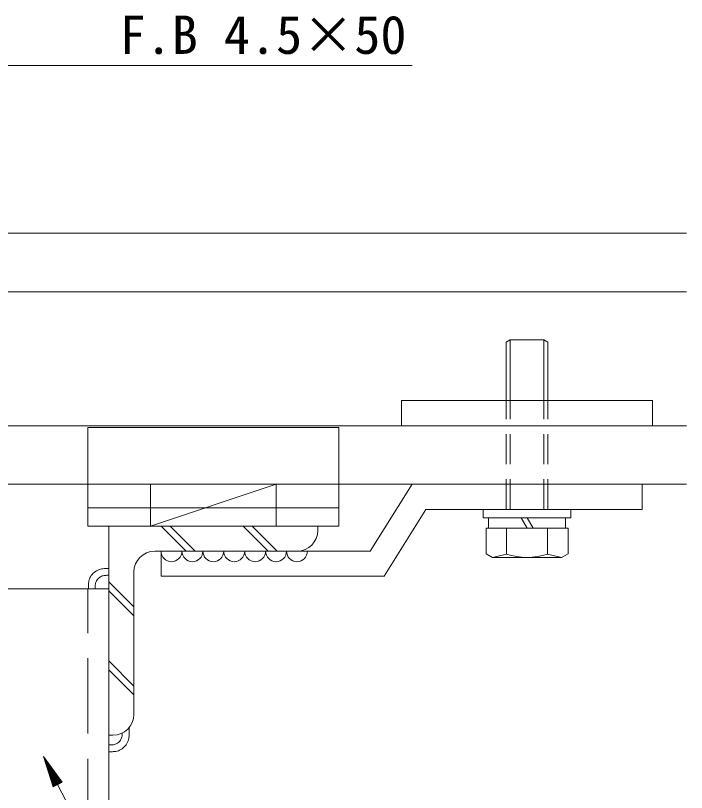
# Model space of a CAD drawing. Units: millimetres at full size, sheet at 1:6; details may follow other scales. Extents: x -1207 to 1226, y -853 to 852.
# Drawn here: x 230 to 390.4, y -454.1 to -268.4 of the extents above; entities that cross this region are included whole.
import ezdxf
from ezdxf.enums import TextEntityAlignment as Align

# ---------------------------------------------------------------- set-up
doc = ezdxf.new("R2010")
doc.units = ezdxf.units.MM
doc.header["$LTSCALE"] = 6
doc.linetypes.add('DASHED1', pattern=[1.8, 1.2, -0.6])
doc.linetypes.add('DASHED3', pattern=[4, 3, -1])
for name, color, linetype, lineweight in [('0-1_AL', 5, 'Continuous', 9), ('0-2_SUNPO', 7, 'Continuous', 9), ('0-3_STEEL', 6, 'Continuous', 9), ('0-4_KANAMONO', 6, 'Continuous', 9), ('0-5_FUKUSIZA', 3, 'Continuous', 9), ('0-7_KUTAI', 6, 'Continuous', 9)]:
    doc.layers.add(name, color=color, linetype=linetype, lineweight=lineweight)
doc.styles.add('ＭＳ ゴシック', font='')
doc.styles.get('ＭＳ ゴシック').set_extended_font_data('MS Gothic')

msp = doc.modelspace()

# ---------------------------------------------------------------- linework, layer by layer
at = {"layer": '0-1_AL'}
for p, q in [((390.354, -320.411), (217.25, -320.411)), ((390.354, -334.411), (217.25, -334.411)), ((390.354, -366.411), (217.25, -366.411)), ((390.354, -380.411), (217.25, -380.411))]:
    msp.add_line(p, q, dxfattribs=at)
at = {"layer": '0-2_SUNPO'}
for p, q in [((236.633, -445.488), (238.928, -452.737)), ((241.155, -451.601), (236.633, -445.488)), ((236.644, -445.522), (236.658, -445.522)), ((236.66, -445.572), (236.695, -445.572)), ((236.676, -445.622), (236.732, -445.622)), ((236.691, -445.672), (236.769, -445.672)), ((236.707, -445.722), (236.806, -445.722)), ((236.723, -445.772), (236.843, -445.772)), ((236.739, -445.822), (236.88, -445.822)), ((236.755, -445.872), (236.917, -445.872)), ((236.771, -445.922), (236.954, -445.922)), ((236.786, -445.972), (236.991, -445.972)), ((236.802, -446.022), (237.028, -446.022)), ((236.818, -446.072), (237.065, -446.072)), ((236.834, -446.122), (237.102, -446.122)), ((236.85, -446.172), (237.139, -446.172)), ((236.865, -446.222), (237.176, -446.222)), ((236.881, -446.272), (237.213, -446.272)), ((236.897, -446.322), (237.25, -446.322)), ((236.913, -446.372), (237.287, -446.372)), ((236.929, -446.422), (237.324, -446.422)), ((236.945, -446.472), (237.361, -446.472)), ((236.96, -446.522), (237.398, -446.522)), ((236.976, -446.572), (237.435, -446.572)), ((236.992, -446.622), (237.472, -446.622)), ((237.008, -446.672), (237.509, -446.672)), ((237.024, -446.722), (237.546, -446.722)), ((237.04, -446.772), (237.583, -446.772)), ((237.055, -446.822), (237.62, -446.822)), ((237.071, -446.872), (237.657, -446.872)), ((237.087, -446.922), (237.694, -446.922)), ((237.103, -446.972), (237.731, -446.972)), ((237.119, -447.022), (237.768, -447.022)), ((237.135, -447.072), (237.805, -447.072)), ((237.15, -447.122), (237.842, -447.122)), ((237.166, -447.172), (237.879, -447.172)), ((237.182, -447.222), (237.916, -447.222)), ((237.198, -447.272), (237.953, -447.272)), ((237.214, -447.322), (237.99, -447.322)), ((237.23, -447.372), (238.027, -447.372)), ((237.245, -447.422), (238.064, -447.422)), ((237.261, -447.472), (238.101, -447.472)), ((237.277, -447.522), (238.138, -447.522)), ((237.293, -447.572), (238.175, -447.572)), ((237.309, -447.622), (238.212, -447.622)), ((237.325, -447.672), (238.249, -447.672)), ((237.34, -447.722), (238.286, -447.722)), ((237.356, -447.773), (238.323, -447.773)), ((237.372, -447.823), (238.36, -447.823)), ((237.388, -447.873), (238.397, -447.873)), ((237.404, -447.923), (238.434, -447.923)), ((237.419, -447.972), (238.471, -447.972)), ((237.435, -448.022), (238.508, -448.022)), ((237.451, -448.072), (238.544, -448.072)), ((237.467, -448.122), (238.582, -448.122)), ((237.483, -448.172), (238.619, -448.172)), ((237.499, -448.222), (238.655, -448.222)), ((237.514, -448.272), (238.693, -448.272)), ((237.53, -448.322), (238.729, -448.322)), ((237.546, -448.372), (238.767, -448.372)), ((237.562, -448.422), (238.803, -448.422)), ((237.578, -448.472), (238.84, -448.472)), ((237.594, -448.522), (238.877, -448.522)), ((237.609, -448.572), (238.914, -448.572)), ((237.625, -448.622), (238.951, -448.622)), ((237.641, -448.672), (238.988, -448.672)), ((237.657, -448.722), (239.025, -448.722)), ((237.673, -448.772), (239.062, -448.772)), ((237.689, -448.822), (239.099, -448.822)), ((237.704, -448.872), (239.136, -448.872)), ((237.72, -448.922), (239.173, -448.922)), ((237.736, -448.972), (239.21, -448.972)), ((237.752, -449.022), (239.247, -449.022)), ((237.768, -449.072), (239.284, -449.072)), ((237.784, -449.122), (239.321, -449.122)), ((237.799, -449.172), (239.358, -449.172)), ((237.815, -449.222), (239.395, -449.222)), ((237.831, -449.272), (239.432, -449.272)), ((237.847, -449.322), (239.469, -449.322)), ((237.863, -449.372), (239.506, -449.372)), ((237.878, -449.422), (239.543, -449.422)), ((237.894, -449.472), (239.58, -449.472)), ((237.91, -449.522), (239.617, -449.522)), ((237.926, -449.572), (239.654, -449.572)), ((237.942, -449.622), (239.691, -449.622)), ((237.958, -449.672), (239.728, -449.672)), ((237.973, -449.722), (239.765, -449.722)), ((237.989, -449.772), (239.802, -449.772)), ((238.005, -449.822), (239.839, -449.822)), ((238.021, -449.872), (239.876, -449.872)), ((238.037, -449.922), (239.913, -449.922)), ((238.052, -449.972), (239.95, -449.972)), ((238.068, -450.022), (239.987, -450.022)), ((238.084, -450.072), (240.024, -450.072)), ((238.1, -450.122), (240.061, -450.122)), ((238.116, -450.172), (240.098, -450.172)), ((238.132, -450.222), (240.135, -450.222)), ((238.147, -450.272), (240.172, -450.272)), ((238.163, -450.322), (240.209, -450.322)), ((238.179, -450.372), (240.246, -450.372)), ((238.195, -450.422), (240.283, -450.422)), ((238.211, -450.473), (240.32, -450.473)), ((238.227, -450.523), (240.357, -450.523)), ((238.242, -450.573), (240.394, -450.573)), ((238.258, -450.623), (240.431, -450.623)), ((238.274, -450.672), (240.468, -450.672)), ((238.29, -450.722), (240.505, -450.722)), ((238.306, -450.772), (240.542, -450.772)), ((238.322, -450.822), (240.579, -450.822)), ((238.337, -450.872), (240.616, -450.872)), ((238.353, -450.922), (240.653, -450.922)), ((238.369, -450.972), (240.69, -450.972)), ((238.385, -451.022), (240.727, -451.022)), ((238.401, -451.072), (240.764, -451.072)), ((238.417, -451.122), (240.8, -451.122)), ((238.432, -451.172), (240.838, -451.172)), ((238.448, -451.222), (240.874, -451.222)), ((238.464, -451.272), (240.912, -451.272)), ((238.48, -451.322), (240.948, -451.322)), ((238.496, -451.372), (240.985, -451.372)), ((238.512, -451.422), (241.022, -451.422)), ((238.527, -451.472), (241.059, -451.472)), ((238.543, -451.522), (241.096, -451.522)), ((238.559, -451.572), (241.133, -451.572)), ((238.575, -451.622), (241.113, -451.622)), ((238.591, -451.672), (241.015, -451.672)), ((238.606, -451.722), (240.917, -451.722)), ((238.622, -451.772), (240.819, -451.772)), ((238.638, -451.822), (240.721, -451.822)), ((238.654, -451.872), (240.623, -451.872)), ((238.67, -451.922), (240.525, -451.922)), ((238.686, -451.972), (240.427, -451.972)), ((238.701, -452.022), (240.329, -452.022)), ((238.717, -452.072), (240.231, -452.072)), ((238.733, -452.122), (240.133, -452.122)), ((238.749, -452.172), (240.035, -452.172)), ((238.765, -452.222), (239.937, -452.222)), ((238.781, -452.272), (239.839, -452.272)), ((238.796, -452.322), (239.741, -452.322)), ((238.812, -452.372), (239.643, -452.372)), ((238.828, -452.422), (239.545, -452.422)), ((238.844, -452.472), (239.446, -452.472)), ((238.86, -452.522), (239.349, -452.522)), ((238.876, -452.572), (239.251, -452.572)), ((238.891, -452.622), (239.153, -452.622)), ((238.907, -452.672), (239.055, -452.672)), ((238.923, -452.722), (238.957, -452.722)), ((238.928, -452.737), (241.155, -451.601)), ((240.041, -452.169), (271.78, -514.392))]:
    msp.add_line(p, q, dxfattribs=at)
msp.add_lwpolyline([(211.422, -307.889), (225.505, -280.281), (324.787, -280.281)], dxfattribs=at)
at = {"layer": '0-3_STEEL', "color": 134}
for p, q in [((292.25, -380.411), (262.25, -380.411)), ((292.25, -390.411), (292.25, -380.411)), ((292.25, -390.411), (262.25, -390.411))]:
    msp.add_line(p, q, dxfattribs=at)
at = {"layer": '0-3_STEEL'}
for p, q in [((252.25, -440.411), (252.25, -390.411)), ((302.25, -390.411), (252.25, -390.411)), ((270.78, -396.411), (264.78, -390.411)), ((272.9, -396.411), (266.9, -390.411)), ((290.39, -396.411), (284.39, -390.411)), ((292.51, -396.411), (286.51, -390.411)), ((302.25, -390.411), (302.25, -391.411)), ((297.25, -396.411), (263.25, -396.411)), ((258.25, -435.411), (258.25, -401.411)), ((258.25, -409.741), (252.25, -403.741)), ((258.25, -411.861), (252.25, -405.861)), ((258.25, -428.641), (252.25, -422.641)), ((258.25, -430.761), (252.25, -424.761)), ((252.25, -440.411), (253.25, -440.411))]:
    msp.add_line(p, q, dxfattribs=at)
at = {"layer": '0-3_STEEL', "color": 134}
msp.add_lwpolyline([(292.25, -380.411), (262.25, -390.411), (262.25, -380.411)], dxfattribs=at)
at = {"layer": '0-3_STEEL'}
for centre, start, end in [((297.25, -391.411), 270, 0), ((263.25, -401.411), 90, 180), ((253.25, -435.411), 270, 0)]:
    msp.add_arc(centre, 5, start, end, dxfattribs=at)
at = {"layer": '0-4_KANAMONO'}
for p, q in [((348.25, -345.858), (347.25, -346.434)), ((347.25, -360.411), (347.25, -346.434)), ((356.25, -345.858), (348.25, -345.858)), ((348.25, -360.411), (348.25, -345.858)), ((356.25, -345.858), (357.25, -346.434)), ((356.25, -360.411), (356.25, -345.858)), ((357.25, -360.411), (357.25, -346.434)), ((322.25, -360.411), (382.25, -360.411)), ((322.25, -366.411), (322.25, -360.411)), ((382.25, -366.411), (382.25, -360.411)), ((247.25, -366.836), (247.25, -390.411)), ((307.25, -366.836), (247.25, -366.836)), ((307.25, -390.411), (307.25, -366.836)), ((322.25, -366.411), (382.25, -366.411)), ((324.75, -380.411), (314.75, -396.411)), ((324.75, -380.411), (379.75, -380.411)), ((379.75, -380.411), (379.75, -386.411)), ((307.25, -386.042), (247.392, -386.042)), ((328.075, -386.411), (318.075, -402.411)), ((328.075, -386.411), (379.75, -386.411)), ((362.75, -386.411), (341.75, -386.411)), ((341.75, -388.409), (341.75, -386.411)), ((362.75, -388.409), (362.75, -386.411)), ((362.75, -388.409), (341.75, -388.409)), ((343.05, -390.911), (343.05, -388.409)), ((352.25, -390.911), (350.807, -388.409)), ((353.693, -390.911), (352.25, -388.409)), ((361.45, -390.911), (361.45, -388.409)), ((247.25, -390.411), (307.25, -390.411)), ((342.435, -397.007), (342.435, -390.911)), ((362.065, -390.911), (342.435, -390.911)), ((347.343, -397.085), (347.343, -390.911)), ((357.157, -397.085), (357.157, -390.911)), ((362.065, -397.007), (362.065, -390.911)), ((264.75, -396.411), (264.75, -402.411)), ((264.75, -396.411), (314.75, -396.411)), ((344, -397.91), (342.435, -397.007)), ((347.343, -397.085), (344, -397.91)), ((357.157, -397.085), (360.5, -397.91)), ((360.501, -397.91), (362.066, -397.007)), ((360.5, -397.91), (344, -397.91)), ((264.75, -402.411), (318.075, -402.411))]:
    msp.add_line(p, q, dxfattribs=at)
at = {"layer": '0-4_KANAMONO', "linetype": 'DASHED1'}
for p, q in [((347.25, -386.411), (347.25, -360.411)), ((348.25, -386.411), (348.25, -360.411)), ((356.25, -386.411), (356.25, -360.411)), ((357.25, -386.411), (357.25, -360.411))]:
    msp.add_line(p, q, dxfattribs=at)
at = {"layer": '0-4_KANAMONO'}
msp.add_arc((352.25, -382.91), 15, 250.90302, 289.097, dxfattribs=at)
at = {"layer": '0-5_FUKUSIZA'}
for p, q in [((255.497, -440.05), (255.488, -440.219)), ((255.5, -439.9), (255.497, -440.05)), ((257.121, -440.112), (257.116, -440.335)), ((257.121, -438.576), (257.121, -439.924)), ((257.121, -439.924), (257.121, -440.112)), ((254.738, -441.956), (254.567, -442.112)), ((254.894, -441.785), (254.738, -441.956)), ((255.035, -441.603), (254.894, -441.785)), ((255.157, -441.411), (255.035, -441.603)), ((255.259, -441.212), (255.157, -441.411)), ((255.338, -441.008), (255.259, -441.212)), ((255.398, -440.802), (255.338, -441.008)), ((255.441, -440.599), (255.398, -440.802)), ((255.47, -440.403), (255.441, -440.599)), ((255.488, -440.219), (255.47, -440.403)), ((256.878, -441.771), (256.758, -442.078)), ((256.968, -441.462), (256.878, -441.771)), ((257.033, -441.158), (256.968, -441.462)), ((257.076, -440.865), (257.033, -441.158)), ((257.102, -440.588), (257.076, -440.865)), ((257.116, -440.335), (257.102, -440.588)), ((252.676, -442.715), (252.25, -442.716)), ((252.826, -442.712), (252.676, -442.715)), ((252.995, -442.703), (252.826, -442.712)), ((253.18, -442.686), (252.995, -442.703)), ((253.376, -442.657), (253.18, -442.686)), ((253.58, -442.614), (253.376, -442.657)), ((253.786, -442.554), (253.58, -442.614)), ((253.992, -442.475), (253.786, -442.554)), ((254.192, -442.373), (253.992, -442.475)), ((254.384, -442.252), (254.192, -442.373)), ((254.567, -442.112), (254.384, -442.252)), ((255.157, -443.823), (254.857, -443.975)), ((255.445, -443.64), (255.157, -443.823)), ((255.719, -443.429), (255.445, -443.64)), ((255.976, -443.194), (255.719, -443.429)), ((256.211, -442.939), (255.976, -443.194)), ((256.422, -442.665), (256.211, -442.939)), ((256.606, -442.377), (256.422, -442.665)), ((256.758, -442.078), (256.606, -442.377)), ((252.887, -444.337), (252.25, -444.338)), ((253.111, -444.332), (252.887, -444.337)), ((253.365, -444.319), (253.111, -444.332)), ((253.642, -444.292), (253.365, -444.319)), ((253.936, -444.249), (253.642, -444.292)), ((254.24, -444.185), (253.936, -444.249)), ((254.549, -444.095), (254.24, -444.185)), ((254.857, -443.975), (254.549, -444.095))]:
    msp.add_line(p, q, dxfattribs=at)
for points in [[(247.379, -405.411), (247.379, -404.964), (247.379, -404.776), (247.384, -404.552), (247.398, -404.299), (247.424, -404.023), (247.467, -403.729), (247.532, -403.425), (247.622, -403.117), (247.742, -402.81), (247.894, -402.51), (248.078, -402.222), (248.289, -401.949), (248.524, -401.693), (248.781, -401.458), (249.055, -401.248), (249.343, -401.065), (249.643, -400.912), (249.951, -400.793), (250.26, -400.703), (250.564, -400.638), (250.858, -400.595), (251.135, -400.569), (251.389, -400.555), (251.613, -400.55), (252.25, -400.55)], [(249, -405.411), (249, -405.112), (249, -404.987), (249.003, -404.838), (249.012, -404.669), (249.03, -404.484), (249.059, -404.289), (249.102, -404.086), (249.162, -403.88), (249.241, -403.675), (249.343, -403.476), (249.465, -403.284), (249.606, -403.102), (249.762, -402.932), (249.933, -402.776), (250.116, -402.636), (250.308, -402.514), (250.508, -402.413), (250.714, -402.333), (250.92, -402.273), (251.124, -402.231), (251.32, -402.202), (251.505, -402.184), (251.674, -402.175), (251.824, -402.172), (252.25, -402.172)]]:
    msp.add_lwpolyline(points, dxfattribs=at)
for centre in [(267.25, -396.411), (272.25, -396.411), (277.25, -396.411), (282.25, -396.411), (287.25, -396.411), (292.25, -396.411), (297.25, -396.411)]:
    msp.add_arc(centre, 2.5, 180, 0, dxfattribs=at)
at = {"layer": '0-7_KUTAI', "linetype": 'DASHED3'}
msp.add_line((247.255, -583.999), (247.255, -405.411), dxfattribs=at)
at = {"layer": '0-7_KUTAI'}
msp.add_line((252.25, -405.411), (252.25, -583.999), dxfattribs=at)
msp.add_lwpolyline([(152.25, -583.999), (152.25, -405.411), (252.25, -405.411)], dxfattribs=at)

# ---------------------------------------------------------------- texts
at = {"layer": '0-2_SUNPO', "style": 'ＭＳ ゴシック'}
msp.add_text('F.B 4.5×50', height=9.164, dxfattribs=at).set_placement((254.846, -280.281), align=Align.BOTTOM_LEFT)

doc.saveas('drawing.dxf')
